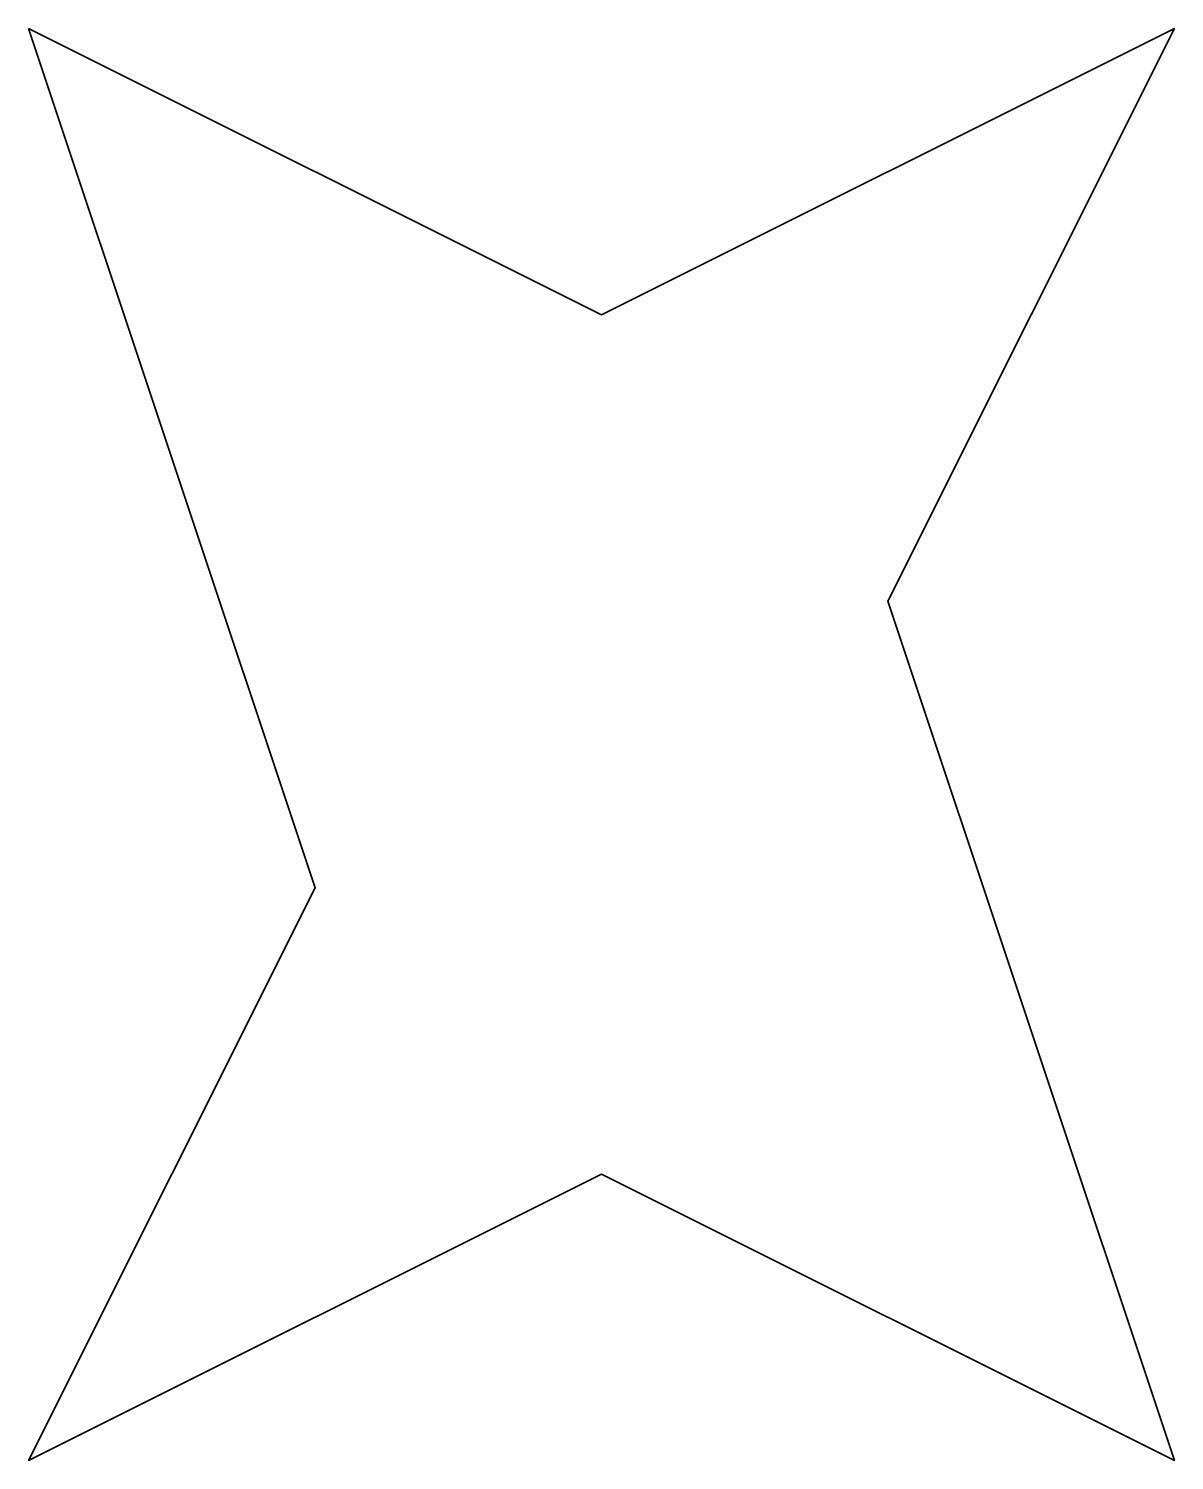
# Model space of a CAD drawing. Extents: x 0 to 4, y -5 to 0.
import ezdxf

# ---------------------------------------------------------------- set-up
doc = ezdxf.new("R2010")
doc.units = 0
doc.linetypes.add('Solid', pattern=[0])

msp = doc.modelspace()

# ---------------------------------------------------------------- linework, layer by layer
at = {"color": 0, "linetype": 'Solid', "lineweight": 35}
msp.add_lwpolyline([(0, 0), (2, -1), (4, 0), (3, -2), (4, -5), (2, -4), (0, -5), (1, -3), (0, 0)], close=True, dxfattribs=at)

doc.saveas('drawing.dxf')
